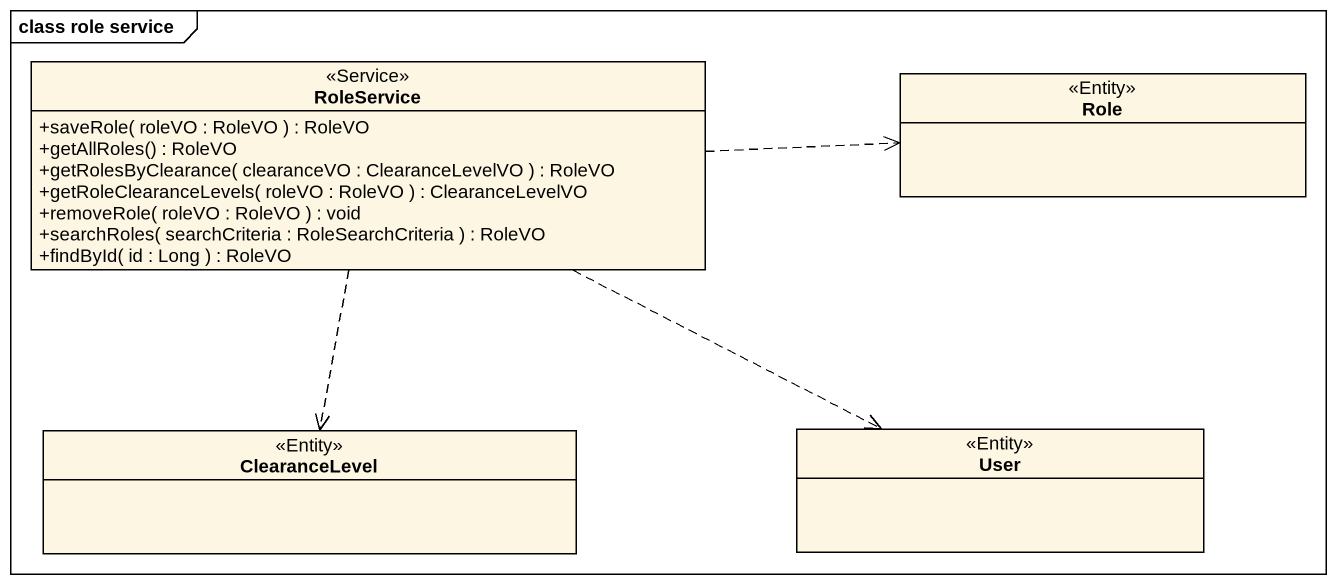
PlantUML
@startuml
mainframe class role service
hide circle
hide empty members
skinparam classAttributeIconSize 0
class RoleService <<Service>> {
  +saveRole( roleVO : RoleVO ) : RoleVO
  +getAllRoles() : RoleVO
  +getRolesByClearance( clearanceVO : ClearanceLevelVO ) : RoleVO
  +getRoleClearanceLevels( roleVO : RoleVO ) : ClearanceLevelVO
  +removeRole( roleVO : RoleVO ) : void
  +searchRoles( searchCriteria : RoleSearchCriteria ) : RoleVO
  +findById( id : Long ) : RoleVO
}
class Role <<Entity>>
class ClearanceLevel <<Entity>>
class User <<Entity>>
RoleService .right.> Role
RoleService ..> ClearanceLevel
RoleService .right.> User
@enduml
